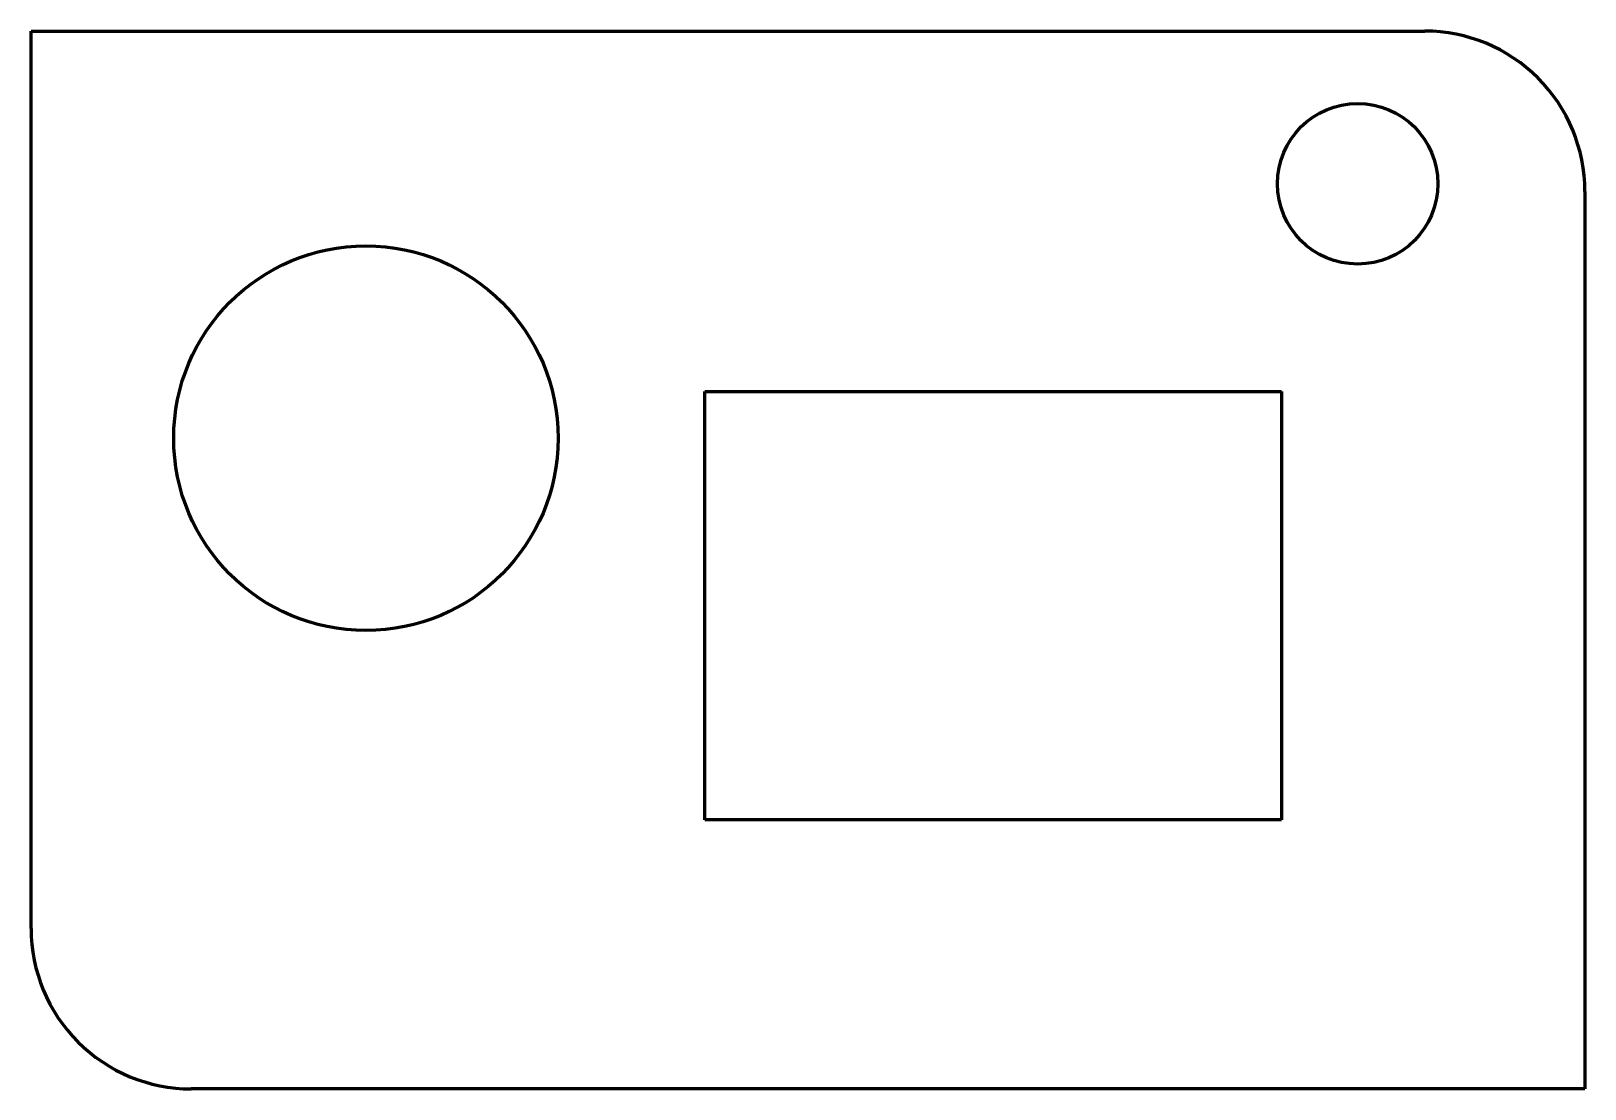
# Model space of a CAD drawing. Header units: millimetres. Extents: x -48.5 to 48.5, y -33 to 33.
import ezdxf

# ---------------------------------------------------------------- set-up
doc = ezdxf.new("R2010")
doc.units = ezdxf.units.MM
doc.header["$MEASUREMENT"] = 0

msp = doc.modelspace()

# ---------------------------------------------------------------- linework, layer by layer
at = {"color": 143, "lineweight": 60}
for points in [[(-48.5, 33), (-48.5, 33), (38.5, 33), (38.5, 33)], [(-48.5, -23), (-48.5, -23), (-48.5, 33), (-48.5, 33)], [(48.5, 23), (48.5, 23), (48.5, -33), (48.5, -33)], [(-6.4313, 10.5104), (-6.4313, 10.5104), (29.5688, 10.5104), (29.5688, 10.5104)], [(-6.4313, -16.2125), (-6.4313, -16.2125), (-6.4313, 10.5104), (-6.4313, 10.5104)], [(29.5688, 10.5104), (29.5688, 10.5104), (29.5688, -16.2125), (29.5688, -16.2125)], [(29.5688, -16.2125), (29.5688, -16.2125), (-6.4313, -16.2125), (-6.4313, -16.2125)], [(48.5, -33), (48.5, -33), (-38.5, -33), (-38.5, -33)]]:
    msp.add_open_spline(points, degree=3, dxfattribs=at)
for points, knots in [([(48.5, 23), (48.5, 25.6522), (47.4464, 28.1957), (45.5711, 30.0711), (43.6957, 31.9464), (41.1522, 33), (38.5, 33)], [0, 0, 0, 0, 0.5, 0.5, 0.5, 1, 1, 1, 1]), ([(39.3242, 23.475), (39.3242, 26.2417), (37.0813, 28.4846), (34.3146, 28.4846), (31.5479, 28.4846), (29.305, 26.2417), (29.305, 23.475), (29.305, 20.7083), (31.5478, 18.4654), (34.3146, 18.4654), (37.0813, 18.4654), (39.3242, 20.7082), (39.3242, 23.475)], [0, 0, 0, 0, 0.25, 0.25, 0.25, 0.5, 0.5, 0.5, 0.75, 0.75, 0.75, 1, 1, 1, 1]), ([(-15.5979, 7.6), (-15.5979, 14.2274), (-20.9705, 19.6), (-27.5979, 19.6), (-34.2253, 19.6), (-39.5979, 14.2274), (-39.5979, 7.6), (-39.5979, 0.9726), (-34.2254, -4.4), (-27.598, -4.4), (-20.9706, -4.4), (-15.598, 0.9725), (-15.5979, 7.5999), (-15.5979, 7.5999), (-15.5979, 7.6), (-15.5979, 7.6)], [0, 0, 0, 0, 0.25, 0.25, 0.25, 0.5, 0.5, 0.5, 0.75, 0.75, 0.75, 1, 1, 1, 1.0001, 1.0001, 1.0001, 1.0001]), ([(-48.5, -23), (-48.5, -25.6522), (-47.4464, -28.1957), (-45.5711, -30.0711), (-43.6957, -31.9464), (-41.1522, -33), (-38.5, -33)], [0, 0, 0, 0, 0.5, 0.5, 0.5, 1, 1, 1, 1])]:
    msp.add_open_spline(points, degree=3, knots=knots, dxfattribs=at)

doc.saveas('drawing.dxf')
